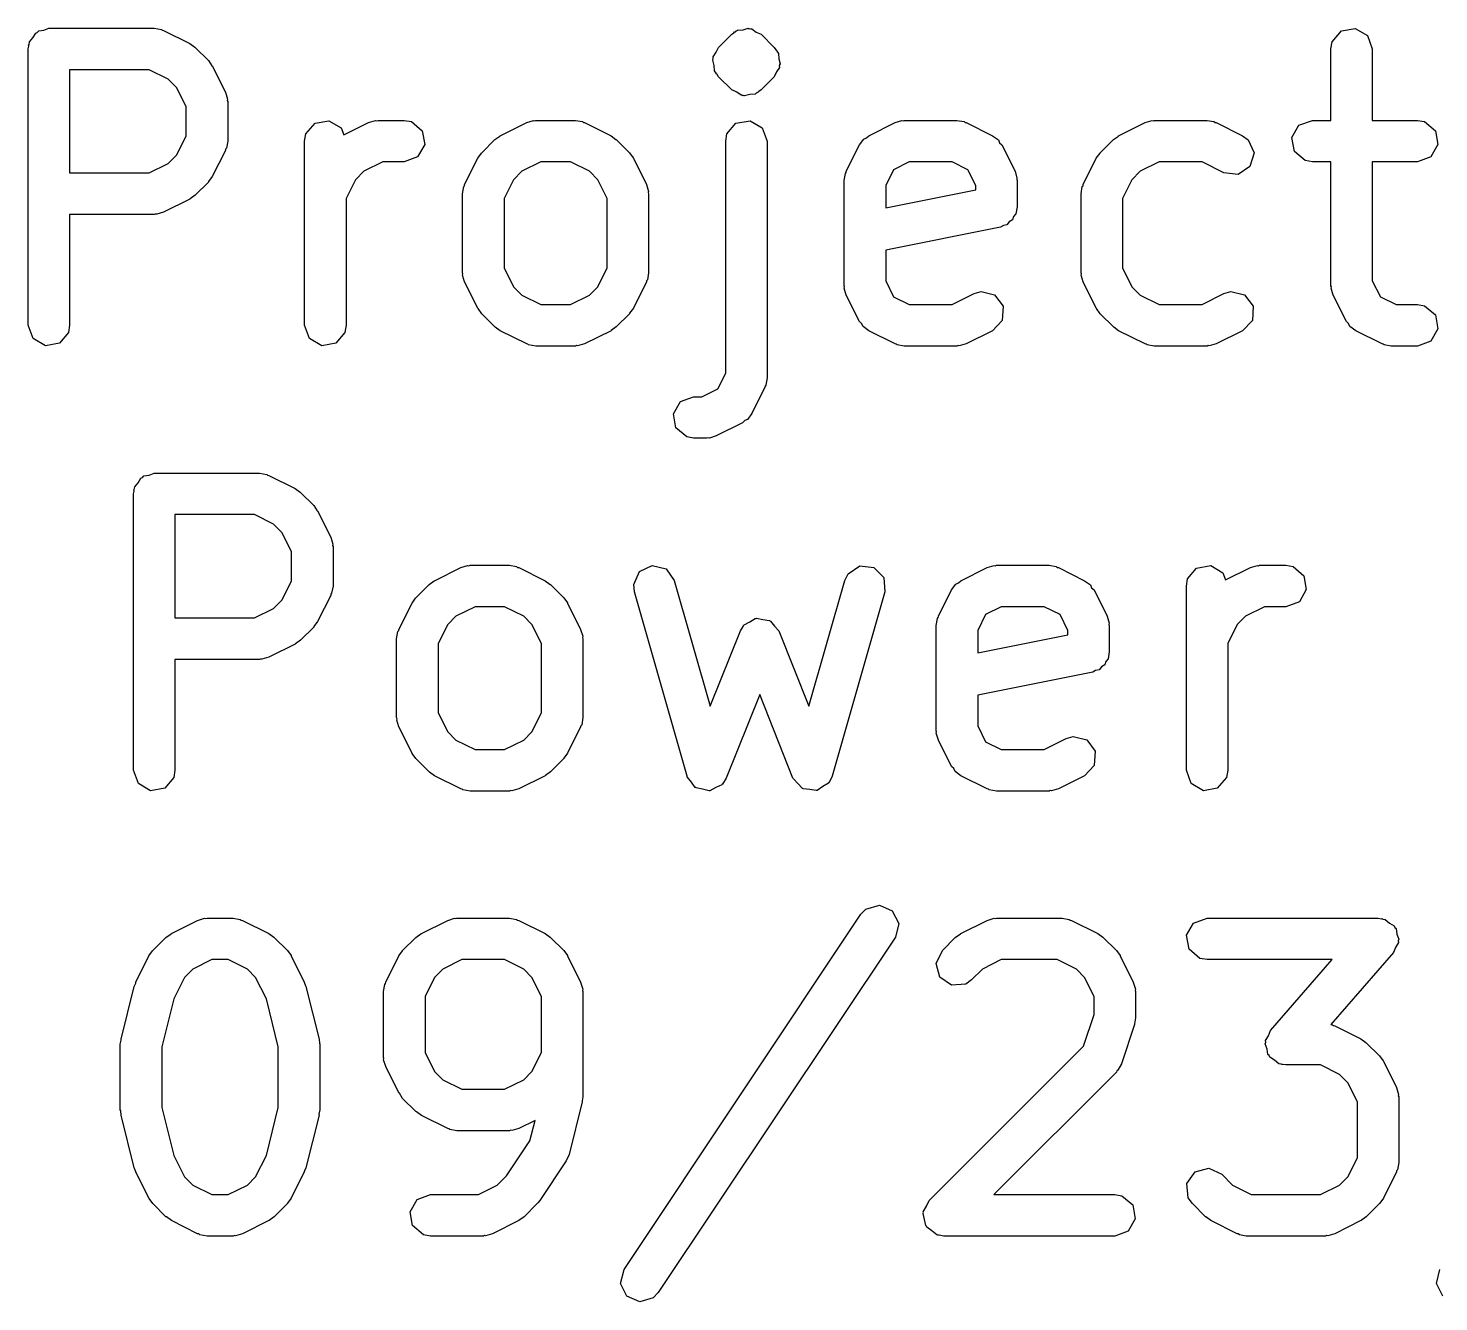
# Model space of a CAD drawing. Extents: x 93.6 to 153.8, y -96.8 to -61.2.
# Drawn here: x 108.48 to 113.59, y -87.88 to -83.27 of the extents above; entities that cross this region are included whole.
import ezdxf

# ---------------------------------------------------------------- set-up
doc = ezdxf.new("R2010")
doc.units = 0
doc.layers.add('BLACK', color=7, linetype='CONTINUOUS')

msp = doc.modelspace()

# ---------------------------------------------------------------- linework, layer by layer
at = {"layer": 'BLACK', "linetype": 'CONTINUOUS'}
for p, q in [((108.487, -83.3167), (108.499, -83.3018)), ((108.499, -83.3018), (108.509, -83.2849)), ((108.509, -83.2849), (108.515, -83.2826)), ((108.515, -83.2826), (108.52, -83.2774)), ((108.52, -83.2774), (108.539, -83.274)), ((108.539, -83.274), (108.557, -83.2674)), ((108.557, -83.2674), (108.938, -83.2674)), ((108.938, -83.2674), (108.964, -83.2719)), ((108.964, -83.2719), (108.967, -83.2748)), ((108.967, -83.2748), (108.972, -83.2753)), ((108.972, -83.2753), (109.067, -83.3229)), ((110.98, -83.337), (111.028, -83.2893)), ((111.028, -83.2893), (111.036, -83.2837)), ((111.036, -83.2837), (111.038, -83.2809)), ((111.038, -83.2809), (111.041, -83.2801)), ((111.041, -83.28), (111.043, -83.2774)), ((111.041, -83.2801), (111.041, -83.28)), ((111.043, -83.2774), (111.045, -83.2771)), ((111.045, -83.2771), (111.049, -83.2744)), ((111.049, -83.2744), (111.069, -83.2727)), ((111.069, -83.2727), (111.087, -83.2677)), ((111.087, -83.2677), (111.091, -83.2691)), ((111.091, -83.2691), (111.094, -83.2685)), ((111.094, -83.2685), (111.097, -83.2702)), ((111.097, -83.2702), (111.1, -83.2699)), ((111.1, -83.2699), (111.116, -83.2811)), ((111.116, -83.2811), (111.134, -83.2893)), ((111.134, -83.2893), (111.182, -83.337)), ((113.201, -83.3167), (113.234, -83.2774)), ((113.234, -83.2774), (113.284, -83.2685)), ((113.284, -83.2685), (113.329, -83.2942)), ((113.329, -83.2942), (113.346, -83.3424)), ((108.482, -83.3424), (108.484, -83.3326)), ((108.482, -84.3424), (108.482, -83.3424)), ((108.483, -83.3294), (108.485, -83.3265)), ((108.484, -83.3326), (108.483, -83.3294)), ((108.485, -83.3265), (108.487, -83.3167)), ((109.067, -83.3229), (109.085, -83.3363)), ((109.085, -83.3363), (109.086, -83.337)), ((109.086, -83.337), (109.134, -83.3846)), ((110.961, -83.3706), (110.972, -83.3546)), ((110.972, -83.3546), (110.98, -83.337)), ((111.182, -83.337), (111.187, -83.3451)), ((111.187, -83.3451), (111.19, -83.347)), ((111.19, -83.347), (111.191, -83.3502)), ((111.191, -83.3502), (111.197, -83.3583)), ((113.196, -83.3424), (113.201, -83.3167)), ((113.196, -83.6007), (113.196, -83.3424)), ((113.346, -83.3424), (113.346, -83.6007)), ((109.134, -83.3846), (109.147, -83.403)), ((109.147, -83.403), (109.148, -83.4041)), ((109.148, -83.4041), (109.196, -83.4993)), ((110.959, -83.3835), (110.961, -83.3773)), ((110.964, -83.4023), (110.959, -83.3835)), ((110.961, -83.3773), (110.961, -83.3706)), ((110.965, -83.4217), (110.964, -83.4023)), ((111.197, -83.3583), (111.198, -83.3777)), ((111.198, -83.3777), (111.203, -83.3965)), ((111.203, -83.3965), (111.2, -83.4027)), ((111.2, -83.4027), (111.201, -83.4094)), ((108.632, -83.4174), (108.632, -83.7912)), ((108.92, -83.4174), (108.632, -83.4174)), ((108.989, -83.4516), (108.92, -83.4174)), ((109.019, -83.482), (108.989, -83.4516)), ((110.971, -83.4298), (110.965, -83.4217)), ((110.972, -83.433), (110.971, -83.4298)), ((110.975, -83.4349), (110.972, -83.433)), ((110.98, -83.443), (110.975, -83.4349)), ((111.028, -83.4907), (110.98, -83.443)), ((111.182, -83.443), (111.134, -83.4907)), ((111.19, -83.4254), (111.182, -83.443)), ((111.201, -83.4094), (111.19, -83.4254)), ((109.054, -83.5506), (109.019, -83.482)), ((109.196, -83.4993), (109.203, -83.5243)), ((111.046, -83.4989), (111.028, -83.4907)), ((111.062, -83.5101), (111.046, -83.4989)), ((111.093, -83.5073), (111.074, -83.5123)), ((111.113, -83.5056), (111.093, -83.5073)), ((111.116, -83.5029), (111.113, -83.5056)), ((111.118, -83.5026), (111.116, -83.5029)), ((111.121, -83.5), (111.118, -83.5026)), ((111.124, -83.4991), (111.121, -83.4999)), ((111.121, -83.4999), (111.121, -83.5)), ((111.126, -83.4963), (111.124, -83.4991)), ((111.134, -83.4907), (111.126, -83.4963)), ((109.054, -83.658), (109.054, -83.5506)), ((109.203, -83.5243), (109.202, -83.5286)), ((109.202, -83.5286), (109.204, -83.5329)), ((109.204, -83.5329), (109.204, -83.6757)), ((111.065, -83.5098), (111.062, -83.5101)), ((111.068, -83.5115), (111.065, -83.5098)), ((111.071, -83.5109), (111.068, -83.5115)), ((111.074, -83.5123), (111.071, -83.5109)), ((109.487, -83.6501), (109.52, -83.6108)), ((109.52, -83.6108), (109.57, -83.6019)), ((109.57, -83.6019), (109.615, -83.6275)), ((109.624, -83.6536), (109.714, -83.6086)), ((109.714, -83.6086), (109.739, -83.6012)), ((109.739, -83.6012), (109.743, -83.6022)), ((109.743, -83.6022), (109.748, -83.6007)), ((109.748, -83.6007), (109.843, -83.6007)), ((109.843, -83.6007), (109.869, -83.6052)), ((109.869, -83.6052), (109.908, -83.6382)), ((110.19, -83.6563), (110.286, -83.6086)), ((110.286, -83.6086), (110.31, -83.6012)), ((110.31, -83.6012), (110.315, -83.6022)), ((110.315, -83.6022), (110.319, -83.6007)), ((110.319, -83.6007), (110.462, -83.6007)), ((110.462, -83.6007), (110.488, -83.6052)), ((110.488, -83.6052), (110.491, -83.6081)), ((110.491, -83.6081), (110.495, -83.6086)), ((110.495, -83.6086), (110.591, -83.6563)), ((111.01, -83.6501), (111.043, -83.6108)), ((111.043, -83.6108), (111.094, -83.6019)), ((111.094, -83.6019), (111.138, -83.6275)), ((111.524, -83.6563), (111.619, -83.6086)), ((111.619, -83.6086), (111.644, -83.6012)), ((111.644, -83.6012), (111.648, -83.6022)), ((111.648, -83.6022), (111.652, -83.6007)), ((111.652, -83.6007), (111.843, -83.6007)), ((111.843, -83.6007), (111.869, -83.6052)), ((111.869, -83.6052), (111.872, -83.6081)), ((111.872, -83.6081), (111.876, -83.6086)), ((111.876, -83.6086), (111.972, -83.6563)), ((112.428, -83.6563), (112.524, -83.6086)), ((112.524, -83.6086), (112.549, -83.6012)), ((112.549, -83.6012), (112.553, -83.6022)), ((112.553, -83.6022), (112.557, -83.6007)), ((112.557, -83.6007), (112.748, -83.6007)), ((112.748, -83.6007), (112.773, -83.6052)), ((112.773, -83.6052), (112.777, -83.6081)), ((112.777, -83.6081), (112.781, -83.6086)), ((112.781, -83.6086), (112.876, -83.6563)), ((113.08, -83.6183), (113.129, -83.6007)), ((113.129, -83.6007), (113.196, -83.6007)), ((113.346, -83.6007), (113.51, -83.6007)), ((113.51, -83.6007), (113.535, -83.6052)), ((113.535, -83.6052), (113.574, -83.6382)), ((109.019, -83.7265), (109.054, -83.658)), ((109.482, -83.6757), (109.487, -83.6501)), ((109.615, -83.6275), (109.624, -83.6536)), ((109.908, -83.6382), (109.917, -83.6887)), ((110.171, -83.6703), (110.189, -83.6574)), ((110.189, -83.6574), (110.19, -83.6563)), ((110.591, -83.6563), (110.609, -83.6696)), ((111.006, -83.6757), (111.01, -83.6501)), ((111.138, -83.6275), (111.156, -83.6757)), ((111.516, -83.6644), (111.524, -83.6563)), ((111.972, -83.6563), (111.993, -83.6718)), ((112.409, -83.6703), (112.427, -83.6574)), ((112.427, -83.6574), (112.428, -83.6563)), ((112.876, -83.6563), (112.897, -83.6718)), ((113.055, -83.6627), (113.08, -83.6183)), ((113.064, -83.7132), (113.055, -83.6627)), ((113.574, -83.6382), (113.583, -83.6887)), ((109.196, -83.7093), (109.148, -83.8045)), ((109.199, -83.7014), (109.196, -83.7048)), ((109.196, -83.7048), (109.196, -83.7093)), ((109.204, -83.6757), (109.199, -83.7014)), ((109.482, -84.3424), (109.482, -83.6757)), ((109.917, -83.6887), (109.891, -83.7332)), ((110.123, -83.7179), (110.171, -83.6703)), ((110.609, -83.6696), (110.61, -83.6703)), ((110.61, -83.6703), (110.658, -83.7179)), ((111.006, -84.5152), (111.006, -83.6757)), ((111.156, -83.6757), (111.156, -84.5329)), ((111.442, -83.785), (111.49, -83.6898)), ((111.49, -83.6898), (111.506, -83.6689)), ((111.506, -83.6689), (111.516, -83.6644)), ((111.993, -83.6718), (111.997, -83.6821)), ((111.997, -83.6821), (112.005, -83.6898)), ((112.005, -83.6898), (112.053, -83.785)), ((112.361, -83.7179), (112.409, -83.6703)), ((112.897, -83.6718), (112.918, -83.7188)), ((113.103, -83.7462), (113.064, -83.7132)), ((113.583, -83.6887), (113.558, -83.7332)), ((108.92, -83.7912), (108.989, -83.7569)), ((108.989, -83.7569), (109.019, -83.7265)), ((109.765, -83.7507), (109.697, -83.785)), ((109.843, -83.7507), (109.765, -83.7507)), ((109.891, -83.7332), (109.843, -83.7507)), ((110.061, -83.8326), (110.109, -83.7374)), ((110.109, -83.7374), (110.122, -83.7194)), ((110.122, -83.7194), (110.123, -83.7179)), ((110.337, -83.7507), (110.268, -83.785)), ((110.444, -83.7507), (110.337, -83.7507)), ((110.513, -83.785), (110.444, -83.7507)), ((110.658, -83.7179), (110.671, -83.7363)), ((110.671, -83.7363), (110.672, -83.7374)), ((110.672, -83.7374), (110.719, -83.8326)), ((111.67, -83.7507), (111.613, -83.7792)), ((111.825, -83.7507), (111.67, -83.7507)), ((111.882, -83.7792), (111.825, -83.7507)), ((112.3, -83.8326), (112.347, -83.7374)), ((112.347, -83.7374), (112.361, -83.7194)), ((112.361, -83.7194), (112.361, -83.7179)), ((112.575, -83.7507), (112.506, -83.785)), ((112.73, -83.7507), (112.575, -83.7507)), ((112.809, -83.7904), (112.73, -83.7507)), ((112.918, -83.7188), (112.903, -83.768)), ((113.129, -83.7507), (113.103, -83.7462)), ((113.196, -83.7507), (113.129, -83.7507)), ((113.196, -84.1995), (113.196, -83.7507)), ((113.51, -83.7507), (113.346, -83.7507)), ((113.346, -83.7507), (113.346, -84.1818)), ((113.558, -83.7332), (113.51, -83.7507)), ((108.632, -83.7912), (108.92, -83.7912)), ((109.148, -83.8045), (109.135, -83.8225)), ((109.666, -83.8154), (109.632, -83.8839)), ((109.697, -83.785), (109.666, -83.8154)), ((110.238, -83.8154), (110.204, -83.8839)), ((110.268, -83.785), (110.238, -83.8154)), ((110.543, -83.8154), (110.513, -83.785)), ((110.577, -83.8839), (110.543, -83.8154)), ((111.435, -83.8186), (111.439, -83.7929)), ((111.439, -83.7929), (111.442, -83.7895)), ((111.442, -83.7895), (111.442, -83.785)), ((111.613, -83.7792), (111.585, -83.8363)), ((111.911, -83.8363), (111.882, -83.7792)), ((112.053, -83.785), (112.06, -83.81)), ((112.06, -83.81), (112.059, -83.8144)), ((112.059, -83.8144), (112.061, -83.8186)), ((112.476, -83.8154), (112.442, -83.8839)), ((112.506, -83.785), (112.476, -83.8154)), ((112.86, -83.7963), (112.809, -83.7904)), ((112.903, -83.768), (112.86, -83.7963)), ((109.134, -83.824), (109.086, -83.8716)), ((109.135, -83.8225), (109.134, -83.824)), ((110.054, -83.8662), (110.058, -83.8405)), ((110.054, -84.1519), (110.054, -83.8662)), ((110.058, -83.8405), (110.061, -83.8371)), ((110.061, -83.8371), (110.061, -83.8326)), ((110.719, -83.8326), (110.727, -83.8576)), ((110.727, -83.8576), (110.726, -83.862)), ((110.726, -83.862), (110.727, -83.8662)), ((110.727, -83.8662), (110.727, -84.1519)), ((111.435, -84.1995), (111.435, -83.8186)), ((111.585, -83.8363), (111.585, -83.9176)), ((111.585, -83.9176), (111.911, -83.8523)), ((111.911, -83.8523), (111.911, -83.8363)), ((112.061, -83.8186), (112.061, -83.9138)), ((112.292, -83.8662), (112.296, -83.8405)), ((112.292, -84.1519), (112.292, -83.8662)), ((112.296, -83.8405), (112.299, -83.8371)), ((112.299, -83.8371), (112.3, -83.8326)), ((109.067, -83.8857), (108.972, -83.9333)), ((109.068, -83.8845), (109.067, -83.8857)), ((109.086, -83.8716), (109.068, -83.8845)), ((109.632, -83.8839), (109.632, -84.3424)), ((110.204, -83.8839), (110.204, -84.1342)), ((110.577, -84.1342), (110.577, -83.8839)), ((112.061, -83.9138), (112.056, -83.9395)), ((112.442, -83.8839), (112.442, -84.1342)), ((108.938, -83.9412), (108.632, -83.9412)), ((108.632, -83.9412), (108.632, -84.3424)), ((108.942, -83.9397), (108.938, -83.9412)), ((108.947, -83.9407), (108.942, -83.9397)), ((108.972, -83.9333), (108.947, -83.9407)), ((112.032, -83.968), (112.023, -83.9788)), ((112.044, -83.9607), (112.032, -83.968)), ((112.048, -83.949), (112.044, -83.9607)), ((112.056, -83.9395), (112.048, -83.949)), ((112, -83.9874), (111.585, -84.0705)), ((112.011, -83.9809), (112, -83.9874)), ((112.023, -83.9788), (112.011, -83.9809)), ((111.585, -84.0705), (111.585, -84.1818)), ((110.055, -84.1561), (110.054, -84.1519)), ((110.054, -84.1605), (110.055, -84.1561)), ((110.061, -84.1854), (110.054, -84.1605)), ((110.204, -84.1342), (110.238, -84.2027)), ((110.543, -84.2027), (110.577, -84.1342)), ((110.727, -84.1519), (110.723, -84.1776)), ((112.293, -84.1561), (112.292, -84.1519)), ((112.292, -84.1605), (112.293, -84.1561)), ((112.3, -84.1854), (112.292, -84.1605)), ((112.442, -84.1342), (112.476, -84.2027)), ((110.109, -84.2807), (110.061, -84.1854)), ((110.238, -84.2027), (110.268, -84.2331)), ((110.513, -84.2331), (110.543, -84.2027)), ((110.719, -84.1854), (110.672, -84.2807)), ((110.72, -84.181), (110.719, -84.1854)), ((110.723, -84.1776), (110.72, -84.181)), ((111.436, -84.2037), (111.435, -84.1995)), ((111.435, -84.2081), (111.436, -84.2037)), ((111.442, -84.2331), (111.435, -84.2081)), ((111.585, -84.1818), (111.613, -84.2389)), ((111.905, -84.2277), (111.93, -84.2203)), ((111.93, -84.2203), (111.979, -84.2322)), ((112.347, -84.2807), (112.3, -84.1854)), ((112.476, -84.2027), (112.506, -84.2331)), ((112.809, -84.2277), (112.834, -84.2203)), ((112.834, -84.2203), (112.884, -84.2322)), ((113.198, -84.2037), (113.196, -84.1995)), ((113.197, -84.2081), (113.198, -84.2037)), ((113.204, -84.2331), (113.197, -84.2081)), ((113.346, -84.1818), (113.375, -84.2389)), ((110.268, -84.2331), (110.337, -84.2674)), ((110.337, -84.2674), (110.444, -84.2674)), ((110.444, -84.2674), (110.513, -84.2331)), ((111.49, -84.3283), (111.442, -84.2331)), ((111.613, -84.2389), (111.67, -84.2674)), ((111.67, -84.2674), (111.825, -84.2674)), ((111.825, -84.2674), (111.905, -84.2277)), ((111.979, -84.2322), (112.01, -84.2734)), ((112.01, -84.2734), (112.007, -84.3246)), ((112.506, -84.2331), (112.575, -84.2674)), ((112.575, -84.2674), (112.73, -84.2674)), ((112.73, -84.2674), (112.809, -84.2277)), ((112.884, -84.2322), (112.915, -84.2734)), ((112.915, -84.2734), (112.912, -84.3246)), ((113.252, -84.3283), (113.204, -84.2331)), ((113.375, -84.2389), (113.432, -84.2674)), ((113.432, -84.2674), (113.51, -84.2674)), ((113.51, -84.2674), (113.535, -84.2719)), ((113.535, -84.2719), (113.574, -84.3049)), ((110.11, -84.2818), (110.109, -84.2807)), ((110.123, -84.3002), (110.11, -84.2818)), ((110.171, -84.3478), (110.123, -84.3002)), ((110.658, -84.3002), (110.61, -84.3478)), ((110.672, -84.2807), (110.658, -84.2987)), ((110.658, -84.2987), (110.658, -84.3002)), ((112.007, -84.3246), (111.972, -84.3618)), ((112.348, -84.2818), (112.347, -84.2807)), ((112.361, -84.3002), (112.348, -84.2818)), ((112.409, -84.3478), (112.361, -84.3002)), ((112.912, -84.3246), (112.876, -84.3618)), ((113.574, -84.3049), (113.583, -84.3554)), ((108.5, -84.3906), (108.482, -84.3424)), ((108.628, -84.368), (108.595, -84.4073)), ((108.632, -84.3424), (108.628, -84.368)), ((109.5, -84.3906), (109.482, -84.3424)), ((109.628, -84.368), (109.595, -84.4073)), ((109.632, -84.3424), (109.628, -84.368)), ((110.172, -84.3485), (110.171, -84.3478)), ((110.19, -84.3618), (110.172, -84.3485)), ((110.286, -84.4095), (110.19, -84.3618)), ((110.591, -84.3618), (110.495, -84.4095)), ((110.592, -84.3607), (110.591, -84.3618)), ((110.61, -84.3478), (110.592, -84.3607)), ((111.498, -84.336), (111.49, -84.3283)), ((111.503, -84.3463), (111.498, -84.336)), ((111.524, -84.3618), (111.503, -84.3463)), ((111.619, -84.4095), (111.524, -84.3618)), ((111.972, -84.3618), (111.876, -84.4095)), ((112.41, -84.3485), (112.409, -84.3478)), ((112.428, -84.3618), (112.41, -84.3485)), ((112.524, -84.4095), (112.428, -84.3618)), ((112.876, -84.3618), (112.781, -84.4095)), ((113.26, -84.336), (113.252, -84.3283)), ((113.265, -84.3463), (113.26, -84.336)), ((113.286, -84.3618), (113.265, -84.3463)), ((113.381, -84.4095), (113.286, -84.3618)), ((113.583, -84.3554), (113.558, -84.3998)), ((108.544, -84.4162), (108.5, -84.3906)), ((108.595, -84.4073), (108.544, -84.4162)), ((109.544, -84.4162), (109.5, -84.3906)), ((109.595, -84.4073), (109.544, -84.4162)), ((110.29, -84.41), (110.286, -84.4095)), ((110.293, -84.4129), (110.29, -84.41)), ((110.319, -84.4174), (110.293, -84.4129)), ((110.462, -84.4174), (110.319, -84.4174)), ((110.466, -84.4158), (110.462, -84.4174)), ((110.47, -84.4169), (110.466, -84.4158)), ((110.495, -84.4095), (110.47, -84.4169)), ((111.623, -84.41), (111.619, -84.4095)), ((111.627, -84.4129), (111.623, -84.41)), ((111.652, -84.4174), (111.627, -84.4129)), ((111.843, -84.4174), (111.652, -84.4174)), ((111.847, -84.4158), (111.843, -84.4174)), ((111.851, -84.4169), (111.847, -84.4158)), ((111.876, -84.4095), (111.851, -84.4169)), ((112.528, -84.41), (112.524, -84.4095)), ((112.531, -84.4129), (112.528, -84.41)), ((112.557, -84.4174), (112.531, -84.4129)), ((112.748, -84.4174), (112.557, -84.4174)), ((112.752, -84.4158), (112.748, -84.4174)), ((112.756, -84.4169), (112.752, -84.4158)), ((112.781, -84.4095), (112.756, -84.4169)), ((113.385, -84.41), (113.381, -84.4095)), ((113.389, -84.4129), (113.385, -84.41)), ((113.414, -84.4174), (113.389, -84.4129)), ((113.51, -84.4174), (113.414, -84.4174)), ((113.558, -84.3998), (113.51, -84.4174)), ((110.977, -84.5722), (111.006, -84.5152)), ((110.92, -84.6007), (110.977, -84.5722)), ((111.148, -84.5664), (111.1, -84.6616)), ((111.149, -84.5619), (111.148, -84.5664)), ((111.151, -84.5585), (111.149, -84.5619)), ((111.156, -84.5329), (111.151, -84.5585)), ((110.817, -84.6627), (110.842, -84.6183)), ((110.842, -84.6183), (110.89, -84.6007)), ((110.89, -84.6007), (110.92, -84.6007)), ((110.826, -84.7132), (110.817, -84.6627)), ((111.085, -84.6826), (111.075, -84.687)), ((111.1, -84.6616), (111.085, -84.6826)), ((110.865, -84.7462), (110.826, -84.7132)), ((111.067, -84.6952), (110.972, -84.7428)), ((111.075, -84.687), (111.067, -84.6952)), ((110.89, -84.7507), (110.865, -84.7462)), ((110.938, -84.7507), (110.89, -84.7507)), ((110.942, -84.7492), (110.938, -84.7507)), ((110.947, -84.7502), (110.942, -84.7492)), ((110.972, -84.7428), (110.947, -84.7502)), ((108.896, -84.8926), (108.901, -84.8874)), ((108.901, -84.8874), (108.92, -84.884)), ((108.92, -84.884), (108.938, -84.8774)), ((108.938, -84.8774), (109.319, -84.8774)), ((109.319, -84.8774), (109.345, -84.8819)), ((109.345, -84.8819), (109.348, -84.8848)), ((109.348, -84.8848), (109.353, -84.8853)), ((109.353, -84.8853), (109.448, -84.9329)), ((108.864, -84.9394), (108.866, -84.9365)), ((108.866, -84.9365), (108.868, -84.9267)), ((108.868, -84.9267), (108.88, -84.9118)), ((108.88, -84.9118), (108.89, -84.8949)), ((108.89, -84.8949), (108.896, -84.8926)), ((109.448, -84.9329), (109.466, -84.9463)), ((108.863, -84.9524), (108.865, -84.9426)), ((108.863, -85.9524), (108.863, -84.9524)), ((108.865, -84.9426), (108.864, -84.9394)), ((109.466, -84.9463), (109.467, -84.947)), ((109.467, -84.947), (109.515, -84.9946)), ((109.013, -85.0274), (109.013, -85.4012)), ((109.301, -85.0274), (109.013, -85.0274)), ((109.37, -85.0616), (109.301, -85.0274)), ((109.515, -84.9946), (109.528, -85.013)), ((109.528, -85.013), (109.529, -85.0141)), ((109.529, -85.0141), (109.577, -85.1093)), ((109.4, -85.092), (109.37, -85.0616)), ((109.435, -85.1606), (109.4, -85.092)), ((109.577, -85.1093), (109.584, -85.1343)), ((109.584, -85.1343), (109.583, -85.1386)), ((109.583, -85.1386), (109.585, -85.1429)), ((109.585, -85.1429), (109.585, -85.2857)), ((109.435, -85.268), (109.435, -85.1606)), ((109.952, -85.2663), (110.047, -85.2186)), ((110.047, -85.2186), (110.072, -85.2112)), ((110.072, -85.2112), (110.077, -85.2122)), ((110.077, -85.2122), (110.081, -85.2107)), ((110.081, -85.2107), (110.224, -85.2107)), ((110.224, -85.2107), (110.249, -85.2152)), ((110.249, -85.2152), (110.253, -85.2181)), ((110.253, -85.2181), (110.257, -85.2186)), ((110.257, -85.2186), (110.353, -85.2663)), ((110.673, -85.2804), (110.694, -85.2336)), ((110.694, -85.2336), (110.74, -85.2111)), ((110.74, -85.2111), (110.79, -85.2236)), ((110.79, -85.2236), (110.82, -85.2651)), ((111.437, -85.2651), (111.449, -85.2417)), ((111.449, -85.2417), (111.491, -85.213)), ((111.491, -85.213), (111.542, -85.2183)), ((111.542, -85.2183), (111.578, -85.2551)), ((111.857, -85.2663), (111.952, -85.2186)), ((111.952, -85.2186), (111.977, -85.2112)), ((111.977, -85.2112), (111.981, -85.2122)), ((111.981, -85.2122), (111.986, -85.2107)), ((111.986, -85.2107), (112.176, -85.2107)), ((112.176, -85.2107), (112.202, -85.2152)), ((112.202, -85.2152), (112.205, -85.2181)), ((112.205, -85.2181), (112.21, -85.2186)), ((112.21, -85.2186), (112.305, -85.2663)), ((112.677, -85.2601), (112.71, -85.2208)), ((112.71, -85.2208), (112.761, -85.2119)), ((112.761, -85.2119), (112.805, -85.2375)), ((112.805, -85.2375), (112.815, -85.2636)), ((112.815, -85.2636), (112.905, -85.2186)), ((112.905, -85.2186), (112.93, -85.2112)), ((112.93, -85.2112), (112.934, -85.2122)), ((112.934, -85.2122), (112.938, -85.2107)), ((112.938, -85.2107), (113.033, -85.2107)), ((113.033, -85.2107), (113.059, -85.2152)), ((113.059, -85.2152), (113.098, -85.2482)), ((109.4, -85.3365), (109.435, -85.268)), ((109.585, -85.2857), (109.58, -85.3114)), ((109.885, -85.3279), (109.933, -85.2803)), ((109.933, -85.2803), (109.951, -85.2674)), ((109.951, -85.2674), (109.952, -85.2663)), ((110.353, -85.2663), (110.371, -85.2796)), ((110.371, -85.2796), (110.372, -85.2803)), ((110.372, -85.2803), (110.42, -85.3279)), ((110.676, -85.3063), (110.673, -85.2804)), ((110.82, -85.2651), (110.95, -85.7208)), ((111.307, -85.7208), (111.437, -85.2651)), ((111.578, -85.2551), (111.582, -85.3063)), ((111.823, -85.2998), (111.839, -85.2789)), ((111.839, -85.2789), (111.849, -85.2744)), ((111.849, -85.2744), (111.857, -85.2663)), ((112.305, -85.2663), (112.326, -85.2818)), ((112.326, -85.2818), (112.33, -85.2921)), ((112.33, -85.2921), (112.339, -85.2998)), ((112.673, -85.2857), (112.677, -85.2601)), ((112.673, -85.9524), (112.673, -85.2857)), ((113.098, -85.2482), (113.107, -85.2987)), ((109.37, -85.3669), (109.4, -85.3365)), ((109.577, -85.3193), (109.529, -85.4145)), ((109.58, -85.3114), (109.577, -85.3148)), ((109.577, -85.3148), (109.577, -85.3193)), ((109.871, -85.3474), (109.884, -85.3294)), ((109.884, -85.3294), (109.885, -85.3279)), ((110.42, -85.3279), (110.433, -85.3463)), ((110.433, -85.3463), (110.434, -85.3474)), ((110.866, -85.973), (110.676, -85.3063)), ((111.582, -85.3063), (111.391, -85.973)), ((111.776, -85.395), (111.823, -85.2998)), ((112.339, -85.2998), (112.386, -85.395)), ((113.082, -85.3432), (113.033, -85.3607)), ((113.107, -85.2987), (113.082, -85.3432)), ((109.301, -85.4012), (109.37, -85.3669)), ((109.823, -85.4426), (109.871, -85.3474)), ((110.03, -85.395), (110, -85.4254)), ((110.099, -85.3607), (110.03, -85.395)), ((110.206, -85.3607), (110.099, -85.3607)), ((110.275, -85.395), (110.206, -85.3607)), ((110.305, -85.4254), (110.275, -85.395)), ((110.434, -85.3474), (110.481, -85.4426)), ((111.775, -85.3995), (111.776, -85.395)), ((111.946, -85.3892), (111.918, -85.4463)), ((112.003, -85.3607), (111.946, -85.3892)), ((112.158, -85.3607), (112.003, -85.3607)), ((112.216, -85.3892), (112.158, -85.3607)), ((112.244, -85.4463), (112.216, -85.3892)), ((112.386, -85.395), (112.394, -85.42)), ((112.887, -85.395), (112.857, -85.4254)), ((112.956, -85.3607), (112.887, -85.395)), ((113.033, -85.3607), (112.956, -85.3607)), ((109.013, -85.4012), (109.301, -85.4012)), ((109.515, -85.434), (109.467, -85.4816)), ((109.516, -85.4325), (109.515, -85.434)), ((109.529, -85.4145), (109.516, -85.4325)), ((109.82, -85.4505), (109.823, -85.4471)), ((109.823, -85.4471), (109.823, -85.4426)), ((110, -85.4254), (109.965, -85.4939)), ((110.339, -85.4939), (110.305, -85.4254)), ((110.481, -85.4426), (110.489, -85.4676)), ((110.95, -85.7208), (111.059, -85.4483)), ((111.059, -85.4483), (111.069, -85.4325)), ((111.069, -85.4325), (111.07, -85.4298)), ((111.07, -85.4298), (111.071, -85.429)), ((111.071, -85.429), (111.073, -85.4262)), ((111.073, -85.4262), (111.093, -85.4151)), ((111.093, -85.4151), (111.113, -85.4028)), ((111.113, -85.4028), (111.116, -85.4031)), ((111.116, -85.4031), (111.118, -85.402)), ((111.118, -85.402), (111.141, -85.4068)), ((111.141, -85.4068), (111.164, -85.4101)), ((111.164, -85.4101), (111.166, -85.4119)), ((111.166, -85.4119), (111.168, -85.4124)), ((111.168, -85.4124), (111.183, -85.4309)), ((111.183, -85.4309), (111.198, -85.4483)), ((111.198, -85.4483), (111.307, -85.7208)), ((111.768, -85.4286), (111.772, -85.4029)), ((111.768, -85.8095), (111.768, -85.4286)), ((111.772, -85.4029), (111.775, -85.3995)), ((111.918, -85.4463), (111.918, -85.5276)), ((112.244, -85.4623), (112.244, -85.4463)), ((112.394, -85.42), (112.393, -85.4244)), ((112.393, -85.4244), (112.394, -85.4286)), ((112.394, -85.4286), (112.394, -85.5238)), ((112.857, -85.4254), (112.823, -85.4939)), ((109.448, -85.4957), (109.353, -85.5433)), ((109.449, -85.4945), (109.448, -85.4957)), ((109.467, -85.4816), (109.449, -85.4945)), ((109.815, -85.4762), (109.82, -85.4505)), ((109.815, -85.7619), (109.815, -85.4762)), ((109.965, -85.4939), (109.965, -85.7442)), ((110.339, -85.7442), (110.339, -85.4939)), ((110.489, -85.4676), (110.488, -85.472)), ((110.488, -85.472), (110.489, -85.4762)), ((110.489, -85.4762), (110.489, -85.7619)), ((111.918, -85.5276), (112.244, -85.4623)), ((112.823, -85.4939), (112.823, -85.9524)), ((109.319, -85.5512), (109.013, -85.5512)), ((109.013, -85.5512), (109.013, -85.9524)), ((109.323, -85.5497), (109.319, -85.5512)), ((109.328, -85.5507), (109.323, -85.5497)), ((109.353, -85.5433), (109.328, -85.5507)), ((112.39, -85.5495), (112.382, -85.559)), ((112.394, -85.5238), (112.39, -85.5495)), ((112.334, -85.5974), (111.918, -85.6805)), ((112.344, -85.5909), (112.334, -85.5974)), ((112.357, -85.5888), (112.344, -85.5909)), ((112.366, -85.578), (112.357, -85.5888)), ((112.378, -85.5707), (112.366, -85.578)), ((112.382, -85.559), (112.378, -85.5707)), ((111.129, -85.6781), (111.008, -85.9802)), ((111.249, -85.9802), (111.129, -85.6781)), ((111.918, -85.6805), (111.918, -85.7918)), ((109.965, -85.7442), (110, -85.8127)), ((110.305, -85.8127), (110.339, -85.7442)), ((109.817, -85.7661), (109.815, -85.7619)), ((109.816, -85.7705), (109.817, -85.7661)), ((109.823, -85.7954), (109.816, -85.7705)), ((109.871, -85.8907), (109.823, -85.7954)), ((110.481, -85.7954), (110.434, -85.8907)), ((110.482, -85.791), (110.481, -85.7954)), ((110.485, -85.7876), (110.482, -85.791)), ((110.489, -85.7619), (110.485, -85.7876)), ((111.918, -85.7918), (111.946, -85.8489)), ((110, -85.8127), (110.03, -85.8431)), ((110.03, -85.8431), (110.099, -85.8774)), ((110.206, -85.8774), (110.275, -85.8431)), ((110.275, -85.8431), (110.305, -85.8127)), ((111.769, -85.8137), (111.768, -85.8095)), ((111.768, -85.8181), (111.769, -85.8137)), ((111.776, -85.8431), (111.768, -85.8181)), ((111.823, -85.9383), (111.776, -85.8431)), ((111.946, -85.8489), (112.003, -85.8774)), ((112.158, -85.8774), (112.238, -85.8377)), ((112.238, -85.8377), (112.263, -85.8303)), ((112.263, -85.8303), (112.313, -85.8422)), ((112.313, -85.8422), (112.343, -85.8834)), ((109.872, -85.8918), (109.871, -85.8907)), ((109.885, -85.9102), (109.872, -85.8918)), ((110.099, -85.8774), (110.206, -85.8774)), ((110.434, -85.8907), (110.42, -85.9087)), ((110.42, -85.9087), (110.42, -85.9102)), ((112.003, -85.8774), (112.158, -85.8774)), ((112.343, -85.8834), (112.34, -85.9346)), ((108.881, -86.0006), (108.863, -85.9524)), ((109.013, -85.9524), (109.009, -85.978)), ((109.933, -85.9578), (109.885, -85.9102)), ((109.934, -85.9585), (109.933, -85.9578)), ((109.952, -85.9718), (109.934, -85.9585)), ((110.372, -85.9578), (110.354, -85.9707)), ((110.42, -85.9102), (110.372, -85.9578)), ((111.832, -85.946), (111.823, -85.9383)), ((111.836, -85.9563), (111.832, -85.946)), ((111.857, -85.9718), (111.836, -85.9563)), ((112.34, -85.9346), (112.305, -85.9718)), ((112.69, -86.0006), (112.673, -85.9524)), ((112.823, -85.9524), (112.818, -85.978)), ((108.925, -86.0262), (108.881, -86.0006)), ((109.009, -85.978), (108.976, -86.0173)), ((110.047, -86.0195), (109.952, -85.9718)), ((110.353, -85.9718), (110.257, -86.0195)), ((110.354, -85.9707), (110.353, -85.9718)), ((110.867, -85.9742), (110.866, -85.973)), ((110.867, -85.9758), (110.867, -85.9742)), ((110.882, -85.9949), (110.867, -85.9758)), ((110.896, -86.0145), (110.882, -85.9949)), ((110.992, -86.0045), (110.97, -86.0151)), ((110.993, -86.0031), (110.992, -86.0045)), ((110.994, -86.0024), (110.993, -86.0031)), ((111.008, -85.9802), (110.994, -86.0024)), ((111.25, -85.9814), (111.249, -85.9802)), ((111.251, -85.983), (111.25, -85.9814)), ((111.267, -86.0004), (111.251, -85.983)), ((111.284, -86.0185), (111.267, -86.0004)), ((111.378, -85.9988), (111.357, -86.0115)), ((111.38, -85.9964), (111.378, -85.9973)), ((111.378, -85.9973), (111.378, -85.9988)), ((111.391, -85.973), (111.38, -85.9964)), ((111.952, -86.0195), (111.857, -85.9718)), ((112.305, -85.9718), (112.21, -86.0195)), ((112.735, -86.0262), (112.69, -86.0006)), ((112.818, -85.978), (112.785, -86.0173)), ((108.976, -86.0173), (108.925, -86.0262)), ((110.052, -86.02), (110.047, -86.0195)), ((110.055, -86.0229), (110.052, -86.02)), ((110.081, -86.0274), (110.055, -86.0229)), ((110.224, -86.0274), (110.081, -86.0274)), ((110.228, -86.0258), (110.224, -86.0274)), ((110.232, -86.0269), (110.228, -86.0258)), ((110.257, -86.0195), (110.232, -86.0269)), ((110.898, -86.0149), (110.896, -86.0145)), ((110.899, -86.0161), (110.898, -86.0149)), ((110.922, -86.0211), (110.899, -86.0161)), ((110.946, -86.027), (110.922, -86.0211)), ((110.947, -86.0263), (110.946, -86.027)), ((110.949, -86.0266), (110.947, -86.0263)), ((110.97, -86.0151), (110.949, -86.0266)), ((111.285, -86.0187), (111.284, -86.0185)), ((111.286, -86.0198), (111.285, -86.0187)), ((111.31, -86.0223), (111.286, -86.0198)), ((111.334, -86.0258), (111.31, -86.0223)), ((111.336, -86.025), (111.334, -86.0258)), ((111.337, -86.0251), (111.336, -86.025)), ((111.357, -86.0115), (111.337, -86.0251)), ((111.957, -86.02), (111.952, -86.0195)), ((111.96, -86.0229), (111.957, -86.02)), ((111.986, -86.0274), (111.96, -86.0229)), ((112.176, -86.0274), (111.986, -86.0274)), ((112.18, -86.0258), (112.176, -86.0274)), ((112.185, -86.0269), (112.18, -86.0258)), ((112.21, -86.0195), (112.185, -86.0269)), ((112.785, -86.0173), (112.735, -86.0262)), ((111.495, -86.4732), (111.513, -86.4543)), ((111.513, -86.4543), (111.562, -86.4399)), ((111.562, -86.4399), (111.609, -86.4605)), ((111.609, -86.4605), (111.632, -86.5065)), ((109, -86.5429), (109.095, -86.4953)), ((109.095, -86.4953), (109.12, -86.4879)), ((109.12, -86.4879), (109.124, -86.4889)), ((109.124, -86.4889), (109.129, -86.4874)), ((109.129, -86.4874), (109.224, -86.4874)), ((109.224, -86.4874), (109.249, -86.4919)), ((109.249, -86.4919), (109.253, -86.4948)), ((109.253, -86.4948), (109.257, -86.4953)), ((109.257, -86.4953), (109.353, -86.5429)), ((109.905, -86.5429), (110, -86.4953)), ((110, -86.4953), (110.025, -86.4879)), ((110.025, -86.4879), (110.029, -86.4889)), ((110.029, -86.4889), (110.033, -86.4874)), ((110.033, -86.4874), (110.224, -86.4874)), ((110.224, -86.4874), (110.249, -86.4919)), ((110.249, -86.4919), (110.253, -86.4948)), ((110.253, -86.4948), (110.257, -86.4953)), ((110.257, -86.4953), (110.353, -86.5429)), ((110.638, -87.7589), (111.495, -86.4732)), ((111.632, -86.5065), (111.62, -86.5564)), ((111.857, -86.5429), (111.952, -86.4953)), ((111.952, -86.4953), (111.977, -86.4879)), ((111.977, -86.4879), (111.981, -86.4889)), ((111.981, -86.4889), (111.986, -86.4874)), ((111.986, -86.4874), (112.224, -86.4874)), ((112.224, -86.4874), (112.249, -86.4919)), ((112.249, -86.4919), (112.253, -86.4948)), ((112.253, -86.4948), (112.257, -86.4953)), ((112.257, -86.4953), (112.353, -86.5429)), ((112.674, -86.5494), (112.699, -86.5049)), ((112.699, -86.5049), (112.748, -86.4874)), ((112.748, -86.4874), (113.367, -86.4874)), ((113.367, -86.4874), (113.378, -86.4893)), ((113.378, -86.4893), (113.381, -86.4888)), ((113.381, -86.4888), (113.384, -86.4904)), ((113.384, -86.4904), (113.392, -86.4919)), ((113.392, -86.4919), (113.408, -86.5049)), ((113.408, -86.5049), (113.425, -86.5154)), ((113.425, -86.5154), (113.427, -86.521)), ((113.427, -86.521), (113.432, -86.5249)), ((108.933, -86.6046), (108.98, -86.557)), ((108.98, -86.557), (108.999, -86.5441)), ((108.999, -86.5441), (109, -86.5429)), ((109.353, -86.5429), (109.371, -86.5563)), ((109.371, -86.5563), (109.372, -86.557)), ((109.372, -86.557), (109.42, -86.6046)), ((109.837, -86.6046), (109.885, -86.557)), ((109.885, -86.557), (109.903, -86.5441)), ((109.903, -86.5441), (109.905, -86.5429)), ((110.353, -86.5429), (110.371, -86.5563)), ((110.371, -86.5563), (110.372, -86.557)), ((110.372, -86.557), (110.42, -86.6046)), ((111.62, -86.5564), (110.762, -87.8421)), ((111.79, -86.6046), (111.837, -86.557)), ((111.837, -86.557), (111.856, -86.5441)), ((111.856, -86.5441), (111.857, -86.5429)), ((112.353, -86.5429), (112.371, -86.5563)), ((112.371, -86.5563), (112.372, -86.557)), ((112.372, -86.557), (112.42, -86.6046)), ((112.683, -86.5999), (112.674, -86.5494)), ((113.432, -86.5249), (113.435, -86.5448)), ((113.435, -86.5448), (113.442, -86.5639)), ((113.442, -86.5639), (113.439, -86.5695)), ((113.439, -86.5695), (113.441, -86.5754)), ((108.919, -86.6241), (108.932, -86.6061)), ((108.932, -86.6061), (108.933, -86.6046)), ((109.42, -86.6046), (109.433, -86.623)), ((109.433, -86.623), (109.434, -86.6241)), ((109.823, -86.6241), (109.837, -86.6061)), ((109.837, -86.6061), (109.837, -86.6046)), ((110.42, -86.6046), (110.433, -86.623)), ((110.433, -86.623), (110.434, -86.6241)), ((111.768, -86.6511), (111.79, -86.6046)), ((112.42, -86.6046), (112.433, -86.623)), ((112.433, -86.623), (112.434, -86.6241)), ((112.722, -86.6329), (112.683, -86.5999)), ((113.423, -86.6118), (113.196, -86.8718)), ((113.43, -86.5929), (113.423, -86.6118)), ((113.441, -86.5754), (113.43, -86.5929)), ((108.871, -86.7193), (108.919, -86.6241)), ((109.078, -86.6716), (109.047, -86.702)), ((109.146, -86.6374), (109.078, -86.6716)), ((109.206, -86.6374), (109.146, -86.6374)), ((109.275, -86.6716), (109.206, -86.6374)), ((109.305, -86.702), (109.275, -86.6716)), ((109.434, -86.6241), (109.481, -86.7193)), ((109.776, -86.7193), (109.823, -86.6241)), ((109.983, -86.6716), (109.952, -86.702)), ((110.051, -86.6374), (109.983, -86.6716)), ((110.206, -86.6374), (110.051, -86.6374)), ((110.275, -86.6716), (110.206, -86.6374)), ((110.305, -86.702), (110.275, -86.6716)), ((110.434, -86.6241), (110.481, -86.7193)), ((111.781, -86.7006), (111.768, -86.6511)), ((111.935, -86.6716), (111.896, -86.7107)), ((112.003, -86.6374), (111.935, -86.6716)), ((112.206, -86.6374), (112.003, -86.6374)), ((112.275, -86.6716), (112.206, -86.6374)), ((112.305, -86.702), (112.275, -86.6716)), ((112.434, -86.6241), (112.481, -86.7193)), ((112.748, -86.6374), (112.722, -86.6329)), ((113.201, -86.6374), (112.748, -86.6374)), ((112.977, -86.8939), (113.201, -86.6374)), ((108.865, -86.7347), (108.871, -86.7228)), ((108.871, -86.7228), (108.871, -86.7193)), ((109.047, -86.702), (109.009, -86.779)), ((109.344, -86.779), (109.305, -86.702)), ((109.481, -86.7193), (109.485, -86.7317)), ((109.772, -86.7272), (109.775, -86.7238)), ((109.775, -86.7238), (109.776, -86.7193)), ((109.952, -86.702), (109.918, -86.7706)), ((110.339, -86.7706), (110.305, -86.702)), ((110.481, -86.7193), (110.489, -86.7443)), ((111.823, -86.7301), (111.781, -86.7006)), ((111.896, -86.7107), (111.875, -86.7256)), ((112.339, -86.7706), (112.305, -86.702)), ((112.481, -86.7193), (112.489, -86.7443)), ((108.818, -86.9251), (108.865, -86.7347)), ((109.485, -86.7317), (109.487, -86.7347)), ((109.487, -86.7347), (109.535, -86.9251)), ((109.768, -86.7529), (109.772, -86.7272)), ((109.768, -86.991), (109.768, -86.7529)), ((109.918, -86.7706), (109.918, -86.9732)), ((110.339, -86.9732), (110.339, -86.7706)), ((110.489, -86.7443), (110.488, -86.7486)), ((110.488, -86.7486), (110.489, -86.7529)), ((110.489, -86.7529), (110.489, -87.1338)), ((111.875, -86.7256), (111.823, -86.7301)), ((112.339, -86.8359), (112.339, -86.7706)), ((112.489, -86.7443), (112.488, -86.7486)), ((112.488, -86.7486), (112.489, -86.7529)), ((112.489, -86.7529), (112.489, -86.8481)), ((109.009, -86.779), (108.965, -86.9526)), ((109.387, -86.9526), (109.344, -86.779)), ((112.301, -86.9504), (112.339, -86.8359)), ((112.485, -86.8718), (112.438, -87.0147)), ((112.489, -86.8481), (112.485, -86.8702)), ((112.485, -86.8702), (112.485, -86.8718)), ((113.196, -86.8718), (113.202, -86.8729)), ((113.202, -86.8729), (113.205, -86.8757)), ((113.205, -86.8757), (113.21, -86.8763)), ((113.21, -86.8763), (113.305, -86.9239)), ((108.815, -86.9433), (108.818, -86.9286)), ((108.818, -86.9286), (108.818, -86.9251)), ((109.535, -86.9251), (109.536, -86.9401)), ((112.959, -86.9303), (112.97, -86.9128)), ((112.97, -86.9128), (112.977, -86.8939)), ((113.305, -86.9239), (113.323, -86.9372)), ((108.815, -87.1814), (108.815, -86.9433)), ((108.965, -86.9526), (108.965, -87.1722)), ((109.387, -87.1722), (109.387, -86.9526)), ((109.536, -86.9401), (109.537, -86.9433)), ((109.537, -86.9433), (109.537, -87.1814)), ((109.918, -86.9732), (109.952, -87.0418)), ((110.305, -87.0418), (110.339, -86.9732)), ((111.742, -87.5093), (112.301, -86.9504)), ((112.958, -86.9418), (112.961, -86.9362)), ((112.965, -86.9609), (112.958, -86.9418)), ((112.961, -86.9362), (112.959, -86.9303)), ((112.968, -86.9808), (112.965, -86.9609)), ((113.323, -86.9372), (113.324, -86.9379)), ((113.324, -86.9379), (113.372, -86.9855)), ((109.769, -86.9952), (109.768, -86.991)), ((109.768, -86.9995), (109.769, -86.9952)), ((109.776, -87.0245), (109.768, -86.9995)), ((109.823, -87.1197), (109.776, -87.0245)), ((112.438, -87.0147), (112.425, -87.0376)), ((112.973, -86.9847), (112.968, -86.9808)), ((112.975, -86.9903), (112.973, -86.9847)), ((112.992, -87.0008), (112.975, -86.9903)), ((113.008, -87.0138), (112.992, -87.0008)), ((113.016, -87.0153), (113.008, -87.0138)), ((113.019, -87.0169), (113.016, -87.0153)), ((113.022, -87.0164), (113.019, -87.0169)), ((113.033, -87.0183), (113.022, -87.0164)), ((113.158, -87.0183), (113.033, -87.0183)), ((113.227, -87.0526), (113.158, -87.0183)), ((113.372, -86.9855), (113.385, -87.0039)), ((113.385, -87.0039), (113.386, -87.005)), ((113.386, -87.005), (113.434, -87.1003)), ((109.952, -87.0418), (109.983, -87.0722)), ((109.983, -87.0722), (110.051, -87.1064)), ((110.206, -87.1064), (110.275, -87.0722)), ((110.275, -87.0722), (110.305, -87.0418)), ((112.42, -87.044), (111.976, -87.4874)), ((112.422, -87.0399), (112.42, -87.044)), ((112.425, -87.0376), (112.422, -87.0399)), ((113.257, -87.083), (113.227, -87.0526)), ((109.825, -87.1209), (109.823, -87.1197)), ((109.837, -87.1392), (109.825, -87.1209)), ((110.051, -87.1064), (110.206, -87.1064)), ((110.489, -87.1338), (110.487, -87.1486)), ((113.292, -87.1515), (113.257, -87.083)), ((113.434, -87.1003), (113.441, -87.1252)), ((113.441, -87.1252), (113.44, -87.1296)), ((113.44, -87.1296), (113.442, -87.1338)), ((113.442, -87.1338), (113.442, -87.3719)), ((108.817, -87.1847), (108.815, -87.1814)), ((108.818, -87.1996), (108.817, -87.1847)), ((108.965, -87.1722), (109.009, -87.3457)), ((109.344, -87.3457), (109.387, -87.1722)), ((109.537, -87.1814), (109.534, -87.1962)), ((109.885, -87.1868), (109.837, -87.1392)), ((110.487, -87.152), (110.439, -87.3425)), ((110.487, -87.1486), (110.487, -87.152)), ((113.292, -87.3542), (113.292, -87.1515)), ((108.865, -87.3901), (108.818, -87.1996)), ((109.535, -87.1996), (109.487, -87.3901)), ((109.534, -87.1962), (109.535, -87.1996)), ((109.887, -87.1875), (109.885, -87.1868)), ((109.905, -87.2009), (109.887, -87.1875)), ((110, -87.2485), (109.905, -87.2009)), ((110.316, -87.2194), (110.257, -87.2485)), ((110.297, -87.2935), (110.316, -87.2194)), ((110.004, -87.249), (110, -87.2485)), ((110.008, -87.2519), (110.004, -87.249)), ((110.033, -87.2564), (110.008, -87.2519)), ((110.224, -87.2564), (110.033, -87.2564)), ((110.228, -87.2549), (110.224, -87.2564)), ((110.232, -87.2559), (110.228, -87.2549)), ((110.257, -87.2485), (110.232, -87.2559)), ((110.213, -87.4194), (110.297, -87.2935)), ((109.009, -87.3457), (109.047, -87.4227)), ((109.305, -87.4227), (109.344, -87.3457)), ((110.429, -87.3659), (110.334, -87.5087)), ((110.439, -87.3425), (110.429, -87.3655)), ((110.429, -87.3655), (110.429, -87.3659)), ((113.257, -87.4227), (113.292, -87.3542)), ((113.442, -87.3719), (113.437, -87.3976)), ((108.867, -87.393), (108.865, -87.3901)), ((108.871, -87.4054), (108.867, -87.393)), ((108.919, -87.5007), (108.871, -87.4054)), ((109.047, -87.4227), (109.078, -87.4531)), ((109.275, -87.4531), (109.305, -87.4227)), ((109.481, -87.4054), (109.434, -87.5007)), ((109.482, -87.4019), (109.481, -87.4054)), ((109.487, -87.3901), (109.482, -87.4019)), ((110.179, -87.4531), (110.213, -87.4194)), ((112.675, -87.4477), (112.705, -87.4057)), ((112.705, -87.4057), (112.754, -87.3924)), ((112.754, -87.3924), (112.801, -87.4141)), ((112.801, -87.4141), (112.84, -87.4531)), ((113.227, -87.4531), (113.257, -87.4227)), ((113.434, -87.4054), (113.386, -87.5007)), ((113.437, -87.3976), (113.434, -87.401)), ((113.434, -87.401), (113.434, -87.4054)), ((109.078, -87.4531), (109.146, -87.4874)), ((109.146, -87.4874), (109.206, -87.4874)), ((109.206, -87.4874), (109.275, -87.4531)), ((109.89, -87.5049), (109.938, -87.4874)), ((109.938, -87.4874), (110.111, -87.4874)), ((110.111, -87.4874), (110.179, -87.4531)), ((111.976, -87.4874), (112.414, -87.4874)), ((112.414, -87.4874), (112.44, -87.4919)), ((112.68, -87.4988), (112.675, -87.4477)), ((112.84, -87.4531), (112.908, -87.4874)), ((112.908, -87.4874), (113.158, -87.4874)), ((113.158, -87.4874), (113.227, -87.4531)), ((108.92, -87.5018), (108.919, -87.5007)), ((108.933, -87.5202), (108.92, -87.5018)), ((108.98, -87.5678), (108.933, -87.5202)), ((109.42, -87.5202), (109.372, -87.5678)), ((109.434, -87.5007), (109.42, -87.5187)), ((109.42, -87.5187), (109.42, -87.5202)), ((109.864, -87.5494), (109.89, -87.5049)), ((110.324, -87.5202), (110.277, -87.5678)), ((110.326, -87.517), (110.324, -87.5202)), ((110.334, -87.5087), (110.326, -87.517)), ((111.721, -87.5494), (111.733, -87.5298)), ((111.733, -87.5298), (111.742, -87.5093)), ((112.44, -87.4919), (112.479, -87.5249)), ((112.479, -87.5249), (112.488, -87.5754)), ((112.695, -87.5202), (112.68, -87.4988)), ((112.742, -87.5678), (112.695, -87.5202)), ((113.372, -87.5202), (113.324, -87.5678)), ((113.373, -87.5187), (113.372, -87.5202)), ((113.386, -87.5007), (113.373, -87.5187)), ((108.982, -87.5685), (108.98, -87.5678)), ((109, -87.5818), (108.982, -87.5685)), ((109.095, -87.6295), (109, -87.5818)), ((109.353, -87.5818), (109.257, -87.6295)), ((109.354, -87.5807), (109.353, -87.5818)), ((109.372, -87.5678), (109.354, -87.5807)), ((109.873, -87.5999), (109.864, -87.5494)), ((110.257, -87.5818), (110.162, -87.6295)), ((110.258, -87.5807), (110.257, -87.5818)), ((110.277, -87.5678), (110.258, -87.5807)), ((111.722, -87.5527), (111.721, -87.5494)), ((111.721, -87.5558), (111.722, -87.5527)), ((111.726, -87.5776), (111.721, -87.5558)), ((111.73, -87.5999), (111.726, -87.5776)), ((112.488, -87.5754), (112.462, -87.6198)), ((112.744, -87.5685), (112.742, -87.5678)), ((112.762, -87.5818), (112.744, -87.5685)), ((112.857, -87.6295), (112.762, -87.5818)), ((113.305, -87.5818), (113.21, -87.6295)), ((113.306, -87.5807), (113.305, -87.5818)), ((113.324, -87.5678), (113.306, -87.5807)), ((109.099, -87.63), (109.095, -87.6295)), ((109.103, -87.6329), (109.099, -87.63)), ((109.129, -87.6374), (109.103, -87.6329)), ((109.224, -87.6374), (109.129, -87.6374)), ((109.228, -87.6358), (109.224, -87.6374)), ((109.232, -87.6369), (109.228, -87.6358)), ((109.257, -87.6295), (109.232, -87.6369)), ((109.912, -87.6329), (109.873, -87.5999)), ((109.938, -87.6374), (109.912, -87.6329)), ((110.129, -87.6374), (109.938, -87.6374)), ((110.133, -87.6358), (110.129, -87.6374)), ((110.137, -87.6369), (110.133, -87.6358)), ((110.162, -87.6295), (110.137, -87.6369)), ((111.733, -87.6021), (111.73, -87.5999)), ((111.734, -87.6054), (111.733, -87.6021)), ((111.752, -87.6183), (111.734, -87.6054)), ((111.77, -87.6329), (111.752, -87.6183)), ((111.774, -87.6337), (111.77, -87.6329)), ((111.776, -87.6348), (111.774, -87.6337)), ((111.779, -87.6345), (111.776, -87.6348)), ((111.795, -87.6374), (111.779, -87.6345)), ((112.414, -87.6374), (111.795, -87.6374)), ((112.462, -87.6198), (112.414, -87.6374)), ((112.861, -87.63), (112.857, -87.6295)), ((112.865, -87.6329), (112.861, -87.63)), ((112.89, -87.6374), (112.865, -87.6329)), ((113.176, -87.6374), (112.89, -87.6374)), ((113.18, -87.6358), (113.176, -87.6374)), ((113.185, -87.6369), (113.18, -87.6358)), ((113.21, -87.6295), (113.185, -87.6369)), ((110.625, -87.8087), (110.638, -87.7589)), ((113.578, -87.8087), (113.59, -87.7589)), ((110.648, -87.8547), (110.625, -87.8087)), ((110.762, -87.8421), (110.744, -87.8609)), ((113.601, -87.8547), (113.578, -87.8087)), ((110.695, -87.8753), (110.648, -87.8547)), ((110.744, -87.8609), (110.695, -87.8753))]:
    msp.add_line(p, q, dxfattribs=at)

doc.saveas('drawing.dxf')
